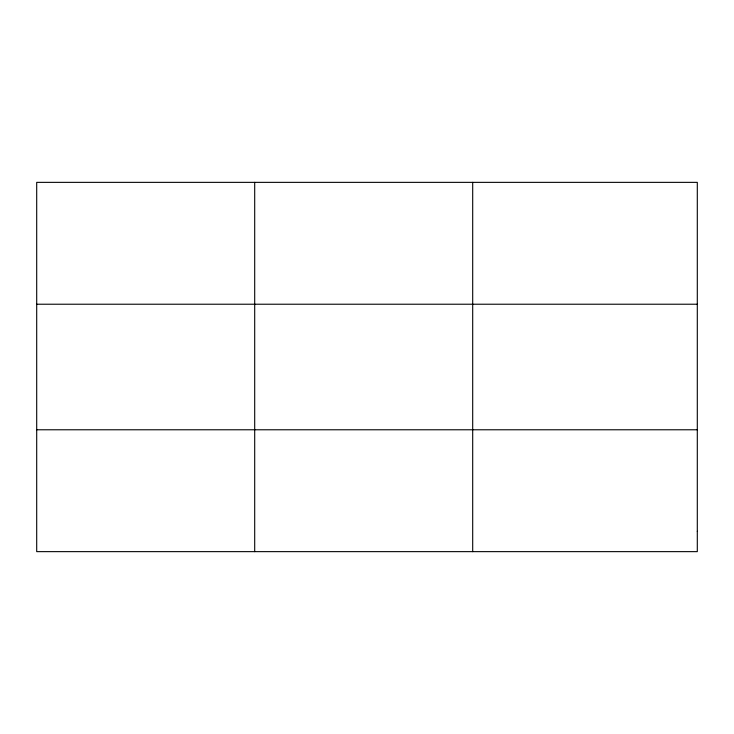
<?xml version="1.0" encoding="UTF-8"?>
<svg xmlns="http://www.w3.org/2000/svg" width="734" height="734" viewBox="0 0 734 734"><rect width="100%" height="100%" fill="white"/><g stroke="black" fill="none" stroke-linecap="round" stroke-linejoin="round"><path stroke-width="1.1" d="M254.698 551.638L254.698 182.362M472.696 551.638L472.696 182.362M36.7 304.225L697.3 304.225M36.7 429.775L697.3 429.775M697.3 531.324L697.3 551.638L36.7 551.638L36.7 182.362L697.3 182.362L697.3 531.324"/></g></svg>
